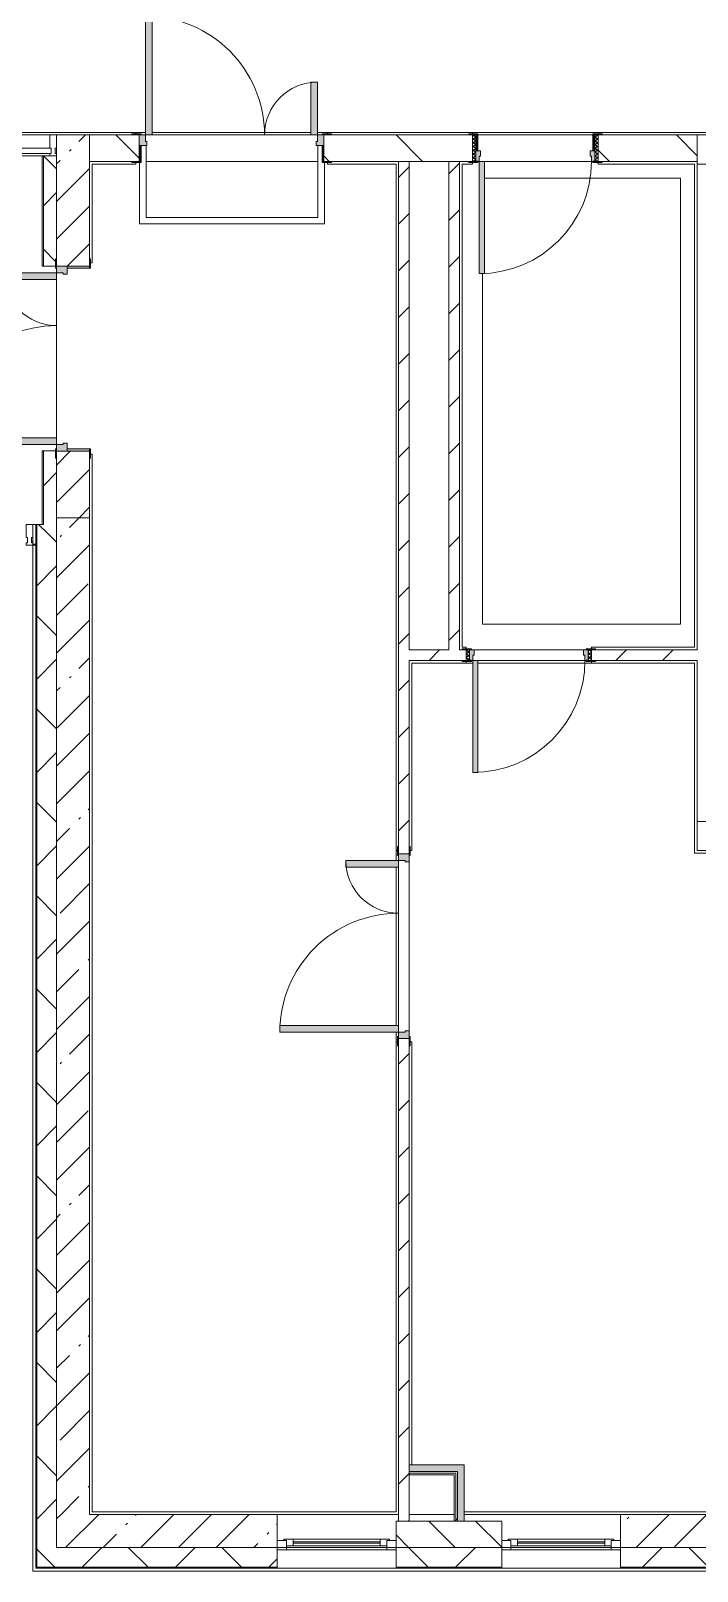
# Model space of a CAD drawing. Header units: millimetres. Extents: x -4060 to 187734, y -8553 to 29000.
# Drawn here: x 149889 to 154934, y -280 to 11389 of the extents above; entities that cross this region are included whole.
import ezdxf

# ---------------------------------------------------------------- set-up
doc = ezdxf.new("R2010")
doc.units = ezdxf.units.MM
for name, color, linetype, lineweight in [('A-DETL-18', 7, 'Continuous', 5), ('A-GLAZ-2', 7, 'Continuous', 5), ('A-GLAZ-CURT-2', 7, 'Continuous', 5), ('A-GLAZ-CWMG-2', 7, 'Continuous', 5), ('A-WALL', 7, 'Continuous', 9), ('A-WALL-9', 7, 'Continuous', 5), ('I-WALL-22', 7, 'Continuous', 5), ('S-COLS-2', 7, 'Continuous', 5)]:
    doc.layers.add(name, color=color, linetype=linetype, lineweight=lineweight)
for name, color, linetype, lineweight, true_color in [('A-DOOR-2', 7, 'Continuous', 5, 0xaaaaaa), ('A-DOOR-3', 7, 'Continuous', 5, 0xe2e2e2), ('A-DOOR-FRAM-2', 7, 'Continuous', 5, 0xe2e2e2), ('A-DOOR-FRAM-3', 7, 'Continuous', 5, 0xaaaaaa), ('A-FLOR-1', 7, 'Continuous', 5, 0xaaaaaa), ('I-WALL-21', 7, 'Continuous', 9, 0xe7e7e7)]:
    doc.layers.add(name, color=color, linetype=linetype, lineweight=lineweight, true_color=true_color)
pattern_1 = [(45, (60723.74, 0), (-176.7767, 176.7767), [])]
pattern_2 = [(45, (60723.74, 0), (-353.5534, 353.5534), []), (135, (60723.74, 0), (-353.5534, -353.5534), [])]
pattern_3 = [(45, (60723.74, 0), (-285.1231, 285.1231), []), (45, (61008.87, 0), (-285.1231, 285.1231), [504.031, -100.806, 16.764, -84.042])]
pattern_4 = [(45, (60723.74, 0), (-530.33, 530.33), []), (135, (60723.74, 0), (-530.33, -530.33), [])]

# ---------------------------------------------------------------- blocks, each defined once
blk = doc.blocks.new('110_Дверь_СКБ_1Ст_Внутренняя1 - Д-8 950x2100h_охрана-31784688-1_5_1_птичка')
at = {"layer": 'A-DOOR-2'}
h = blk.add_hatch(dxfattribs=at)
h.set_pattern_fill('FP_62', color=256, style=0, pattern_type=2)
h.set_pattern_definition([(135, (1826.41, 164.685), (-14.14214, -14.14214), []), (225, (1826.41, 164.685), (14.14214, -14.14214), [])])
h.paths.add_polyline_path([(487.5, 100), (462.5, 100), (462.5, -100), (487.5, -100)])
at = {"layer": 'A-DOOR-3'}
h = blk.add_hatch(color=256, dxfattribs=at)
h.paths.add_polyline_path([(-437.5, 100), (-437.5, 20), (-402.5, 20), (-402.5, 60), (-412.5, 60), (-412.5, 100), (-422.5, 100)])
h.paths.add_polyline_path([(462.5, 100), (437.5, 100), (437.5, 60), (427.5, 60), (427.5, 20), (462.5, 20)])
at = {"layer": 'A-DOOR-FRAM-2'}
for points in [[(397.5, 950), (397.5, 100), (437.5, 100), (437.5, 950)], [(-442.5, 108), (-492.5, 108), (-492.5, 100), (-422.5, 100), (-422.5, 108), (-437.5, 108)], [(-437.5, 20), (-437.5, -100), (-422.5, -100), (-422.5, 20)], [(467.5, 108), (447.5, 108), (447.5, 100), (517.5, 100), (517.5, 108), (487.5, 108)], [(447.5, 20), (447.5, -100), (462.5, -100), (462.5, 20)], [(-462.5, -100), (-492.5, -100), (-492.5, -108), (-422.5, -108), (-422.5, -100), (-437.5, -100)], [(487.5, -100), (447.5, -100), (447.5, -108), (517.5, -108), (517.5, -100)]]:
    blk.add_hatch(color=256, dxfattribs=at).paths.add_polyline_path(points)
at = {"layer": 'A-DOOR-FRAM-3'}
h = blk.add_hatch(dxfattribs=at)
h.set_pattern_fill('FP_63', color=256, style=0, pattern_type=2)
h.set_pattern_definition([(45, (-296.384, 164.685), (-14.1421, 14.1421), []), (135, (-296.384, 164.685), (-14.1421, -14.1421), [])])
h.paths.add_polyline_path([(-458.5, 100), (-462.5, 100), (-462.5, -100), (-437.5, -100), (-437.5, 100)])
at = {"layer": 'A-DOOR-2'}
for p, q in [((437.5, 950), (397.5, 950)), ((397.5, 950), (397.5, 100)), ((437.5, 100), (437.5, 950)), ((397.5, 100), (437.5, 100))]:
    blk.add_line(p, q, dxfattribs=at)
blk.add_arc((437.5, 100), 850, 90, 180, dxfattribs=at)
at = {"layer": 'A-DOOR-FRAM-3'}
for p, q in [((-422.5, 108), (-492.5, 108)), ((-492.5, 108), (-492.5, 100)), ((-492.5, 100), (-422.5, 100)), ((-437.5, 100), (-462.5, 100)), ((-462.5, 100), (-462.5, -100)), ((-412.5, 100), (-437.5, 100)), ((-437.5, 100), (-437.5, 20)), ((-437.5, -100), (-437.5, 100)), ((-422.5, 100), (-437.5, 100)), ((-437.5, 100), (-437.5, 99)), ((-437.5, 99), (-422.5, 99)), ((-437.5, 20), (-402.5, 20)), ((-422.5, 20), (-437.5, 20)), ((-437.5, 20), (-437.5, -100)), ((-422.5, 100), (-422.5, 108)), ((-422.5, 99), (-422.5, 100)), ((-422.5, -100), (-422.5, 20)), ((-412.5, 60), (-412.5, 100)), ((-402.5, 60), (-412.5, 60)), ((-402.5, 20), (-402.5, 60)), ((437.5, 60), (427.5, 60)), ((427.5, 60), (427.5, 20)), ((427.5, 20), (462.5, 20)), ((437.5, 100), (437.5, 60)), ((462.5, 100), (437.5, 100)), ((517.5, 108), (447.5, 108)), ((447.5, 108), (447.5, 100)), ((462.5, 100), (447.5, 100)), ((447.5, 100), (447.5, 99)), ((447.5, 100), (517.5, 100)), ((447.5, 99), (462.5, 99)), ((462.5, 20), (447.5, 20)), ((447.5, 20), (447.5, -100)), ((462.5, 20), (462.5, 100)), ((487.5, 100), (462.5, 100)), ((462.5, 100), (462.5, -100)), ((462.5, 99), (462.5, 100)), ((462.5, -100), (462.5, 20)), ((487.5, -100), (487.5, 100)), ((517.5, 100), (517.5, 108)), ((-422.5, -100), (-492.5, -100)), ((-492.5, -100), (-492.5, -108)), ((-492.5, -108), (-422.5, -108)), ((-462.5, -100), (-437.5, -100)), ((-437.5, -100), (-422.5, -100)), ((-422.5, -108), (-422.5, -100)), ((447.5, -100), (462.5, -100)), ((517.5, -100), (447.5, -100)), ((447.5, -100), (447.5, -108)), ((447.5, -108), (517.5, -108)), ((462.5, -100), (487.5, -100)), ((517.5, -108), (517.5, -100))]:
    blk.add_line(p, q, dxfattribs=at)
blk = doc.blocks.new('110_Дверь_СКБ_1Ст_Внутренняя1 - Д-8 950x2100h_охрана-32224770-1_5_1_птичка')
at = {"layer": 'A-DOOR-2'}
h = blk.add_hatch(dxfattribs=at)
h.set_pattern_fill('FP_64', color=256, style=0, pattern_type=2)
h.set_pattern_definition([(135, (1826.41, 104.685), (-14.14214, -14.14214), []), (225, (1826.41, 104.685), (14.14214, -14.14214), [])])
h.paths.add_polyline_path([(487, 40), (462, 40), (462, -40), (487, -40), (487, 40)])
at = {"layer": 'A-DOOR-3'}
h = blk.add_hatch(color=256, dxfattribs=at)
h.paths.add_polyline_path([(437, 40), (437, 0), (427, 0), (427, -40), (462, -40), (462, 40)])
h.paths.add_polyline_path([(-438, 40), (-438, -40), (-403, -40), (-403, 0), (-413, 0), (-413, 40), (-423, 40)])
at = {"layer": 'A-DOOR-FRAM-2'}
for points in [[(437, 890), (397, 890), (397, 40), (437, 40), (437, 550)], [(-423, 48), (-493, 48), (-493, 40), (-423, 44)], [(462, 48), (447, 48), (447, 40), (517, 40), (517, 48), (467, 48)], [(-463, -40), (-493, -40), (-493, -48), (-423, -48), (-423, -40), (-438, -40)], [(462, -40), (447, -40), (447, -48), (517, -48), (517, -40), (487, -40)]]:
    blk.add_hatch(color=256, dxfattribs=at).paths.add_polyline_path(points)
at = {"layer": 'A-DOOR-FRAM-3'}
h = blk.add_hatch(dxfattribs=at)
h.set_pattern_fill('FP_65', color=256, style=0, pattern_type=2)
h.set_pattern_definition([(45, (-296.384, 104.685), (-14.1421, 14.1421), []), (135, (-296.384, 104.685), (-14.1421, -14.1421), [])])
h.paths.add_polyline_path([(-463, 40), (-463, -40), (-438, -40), (-438, 40)])
at = {"layer": 'A-DOOR-2'}
for p, q in [((437, 890), (397, 890)), ((397, 890), (397, 40)), ((437, 40), (437, 890)), ((397, 40), (437, 40))]:
    blk.add_line(p, q, dxfattribs=at)
blk.add_arc((437, 40), 850, 90, 180, dxfattribs=at)
at = {"layer": 'A-DOOR-FRAM-3'}
for p, q in [((-423, 48), (-493, 48)), ((-493, 48), (-493, 40)), ((-493, 40), (-423, 40)), ((-438, 40), (-463, 40)), ((-463, 40), (-463, -40)), ((-413, 40), (-438, 40)), ((-438, 40), (-438, -40)), ((-438, -40), (-438, 40)), ((-423, 40), (-438, 40)), ((-438, 40), (-438, 39)), ((-438, 39), (-423, 39)), ((-423, 40), (-423, 48)), ((-423, 39), (-423, 40)), ((-413, 0), (-413, 40)), ((-403, 0), (-413, 0)), ((-403, -40), (-403, 0)), ((437, 0), (427, 0)), ((427, 0), (427, -40)), ((437, 40), (437, 0)), ((462, 40), (437, 40)), ((517, 48), (447, 48)), ((447, 48), (447, 40)), ((462, 40), (447, 40)), ((447, 40), (447, 39)), ((447, 40), (517, 40)), ((447, 39), (462, 39)), ((462, -40), (462, 40)), ((487, 40), (462, 40)), ((462, 40), (462, -40)), ((462, 39), (462, 40)), ((487, -40), (487, 40)), ((517, 40), (517, 48)), ((-423, -40), (-493, -40)), ((-493, -40), (-493, -48)), ((-493, -48), (-423, -48)), ((-463, -40), (-438, -40)), ((-423, -39), (-438, -39)), ((-438, -39), (-438, -40)), ((-438, -40), (-403, -40)), ((-438, -40), (-423, -40)), ((-423, -40), (-423, -39)), ((-423, -48), (-423, -40)), ((427, -40), (462, -40)), ((462, -39), (447, -39)), ((447, -39), (447, -40)), ((447, -40), (462, -40)), ((517, -40), (447, -40)), ((447, -40), (447, -48)), ((447, -48), (517, -48)), ((462, -40), (462, -39)), ((462, -40), (487, -40)), ((517, -48), (517, -40))]:
    blk.add_line(p, q, dxfattribs=at)
blk = doc.blocks.new('110_Дверь_СКБ_2Ст - Д-5_п_ Из игровой в коридор-32215844-1_5_1_птичка')
at = {"layer": 'A-DOOR-3'}
for points in [[(-638, 940), (-638, 40), (-588, 40), (-588, 940)], [(612, 58), (612, 40), (662, 43), (662, 440), (612, 440), (612, 60)]]:
    blk.add_hatch(color=256, dxfattribs=at).paths.add_polyline_path(points)
h = blk.add_hatch(color=256, dxfattribs=at)
h.paths.add_polyline_path([(-688, 40), (-688, -40), (-628, -40), (-628, -10), (-638, -10), (-638, 40)])
h.paths.add_polyline_path([(652, -40), (712, -40), (712, 40), (662, 40), (662, -10), (652, -10), (652, -26)])
at = {"layer": 'A-DOOR-FRAM-2'}
for points in [[(-742, 40), (-672, 40), (-672, 48), (-742, 48)], [(698, 48), (698, 40), (768, 40), (768, 48), (712, 48)], [(-742, -48), (-672, -48), (-672, -40), (-742, -40)], [(698, -48), (698, -48), (768, -48), (768, -40), (698, -40)]]:
    blk.add_hatch(color=256, dxfattribs=at).paths.add_polyline_path(points)
at = {"layer": 'A-DOOR-2'}
for p, q in [((-638, 940), (-638, 40)), ((-588, 940), (-638, 940)), ((-588, 40), (-588, 940)), ((662, 440), (612, 440)), ((612, 440), (612, 40)), ((662, 40), (662, 440)), ((-638, 40), (-588, 40)), ((612, 40), (662, 40))]:
    blk.add_line(p, q, dxfattribs=at)
for centre, radius, start, end in [((-638, 40), 900, 0, 90), ((662, 40), 400, 90, 180)]:
    blk.add_arc(centre, radius, start, end, dxfattribs=at)
at = {"layer": 'A-DOOR-FRAM-3'}
for p, q in [((-672, 48), (-742, 48)), ((-742, 48), (-742, 40)), ((-742, 40), (-672, 40)), ((-638, 40), (-688, 40)), ((-688, 40), (-688, -40)), ((-672, 40), (-672, 48)), ((-638, -10), (-638, 40)), ((662, 40), (662, -10)), ((712, 40), (662, 40)), ((768, 48), (698, 48)), ((698, 48), (698, 40)), ((698, 40), (768, 40)), ((712, -40), (712, 40)), ((768, 40), (768, 48)), ((-672, -40), (-742, -40)), ((-742, -40), (-742, -48)), ((-742, -48), (-672, -48)), ((-688, -40), (-628, -40)), ((-672, -39), (-688, -39)), ((-688, -39), (-688, -40)), ((-688, -40), (-672, -40)), ((-672, -40), (-672, -39)), ((-672, -48), (-672, -40)), ((-628, -10), (-638, -10)), ((-628, -40), (-628, -10)), ((662, -10), (652, -10)), ((652, -10), (652, -40)), ((652, -40), (712, -40)), ((712, -39), (698, -39)), ((698, -39), (698, -40)), ((698, -40), (712, -40)), ((768, -40), (698, -40)), ((698, -40), (698, -48)), ((698, -48), (768, -48)), ((712, -40), (712, -39)), ((768, -48), (768, -40))]:
    blk.add_line(p, q, dxfattribs=at)
blk = doc.blocks.new('120_Окно_СКБ_1Ст - 120_Окно_СКБ_1Ст 900х2500_h_ с форточкой-22876038-1_5_1_птичка')
at = {"layer": 'A-GLAZ-2'}
for p, q in [((-450, -127), (-450, -57)), ((-450, -57), (-380, -57)), ((450, -57), (-450, -57)), ((-380, -57), (-380, -127)), ((380, -87), (-380, -87)), ((-380, -87), (-380, -127)), ((-330, -137), (-330, -87)), ((-330, -107), (330, -107)), ((330, -137), (330, -87)), ((380, -127), (380, -57)), ((380, -57), (450, -57)), ((380, -127), (380, -87)), ((450, -57), (450, -127)), ((-380, -127), (-450, -127)), ((-450, -127), (-400, -127)), ((-380, -127), (-400, -127)), ((-400, -127), (-400, -137)), ((-400, -137), (400, -137)), ((400, -137), (-400, -137)), ((330, -117), (-330, -117)), ((450, -127), (380, -127)), ((400, -127), (380, -127)), ((400, -127), (450, -127)), ((400, -137), (400, -127))]:
    blk.add_line(p, q, dxfattribs=at)
blk = doc.blocks.new('120_Окно_СКБ_1Ст - 120_Окно_СКБ_1Ст 900х2500_h_ с форточкой-V137-1_5_1_птичка')
at = {"layer": 'A-GLAZ-2'}
for p, q in [((-450, -127), (-450, -57)), ((-450, -57), (-380, -57)), ((450, -57), (-450, -57)), ((-380, -57), (-380, -127)), ((380, -87), (-380, -87)), ((-380, -87), (-380, -127)), ((-330, -137), (-330, -87)), ((-330, -107), (330, -107)), ((330, -137), (330, -87)), ((380, -127), (380, -57)), ((380, -57), (450, -57)), ((380, -127), (380, -87)), ((450, -57), (450, -127)), ((-380, -127), (-450, -127)), ((-450, -127), (-400, -127)), ((-380, -127), (-400, -127)), ((-400, -127), (-400, -137)), ((-400, -137), (400, -137)), ((400, -137), (-400, -137)), ((330, -117), (-330, -117)), ((450, -127), (380, -127)), ((400, -127), (380, -127)), ((400, -127), (450, -127)), ((400, -137), (400, -127))]:
    blk.add_line(p, q, dxfattribs=at)
blk = doc.blocks.new('110_Дверь_СКБ_2Ст - Д-2а_п_ Из коридора на лестницу-32215424-1_5_1_птичка')
at = {"layer": 'A-DOOR-3'}
for points in [[(-638, 229), (-638, 125), (-588, 125), (-588, 1025), (-638, 1025), (-638, 235)], [(612, 125), (662, 131), (662, 525), (612, 525), (612, 134)], [(698, -125), (712, -125), (712, 45), (698, 45), (698, -50)]]:
    blk.add_hatch(color=256, dxfattribs=at).paths.add_polyline_path(points)
h = blk.add_hatch(color=256, dxfattribs=at)
h.paths.add_polyline_path([(-688, 45), (-628, 45), (-628, 75), (-638, 75), (-638, 125), (-688, 120)])
h.paths.add_polyline_path([(652, 57), (658, 45), (712, 45), (712, 125), (662, 125), (662, 75), (652, 75), (652, 65)])
at = {"layer": 'A-DOOR-FRAM-2'}
for points in [[(-742, 125), (-672, 125), (-672, 133), (-742, 133)], [(698, 133), (698, 125), (768, 125), (768, 133), (712, 133)], [(-688, -125), (-672, -125), (-672, 45), (-688, 45)], [(-742, -133), (-672, -133), (-672, -125), (-742, -125)], [(698, -133), (768, -133), (768, -125), (698, -125)]]:
    blk.add_hatch(color=256, dxfattribs=at).paths.add_polyline_path(points)
at = {"layer": 'A-DOOR-2'}
for p, q in [((-638, 1025), (-638, 125)), ((-588, 1025), (-638, 1025)), ((-588, 125), (-588, 1025)), ((662, 525), (612, 525)), ((612, 525), (612, 125)), ((662, 125), (662, 525)), ((-638, 125), (-588, 125)), ((612, 125), (662, 125))]:
    blk.add_line(p, q, dxfattribs=at)
for centre, radius, start, end in [((-638, 125), 900, 0, 90), ((662, 125), 400, 90, 180)]:
    blk.add_arc(centre, radius, start, end, dxfattribs=at)
at = {"layer": 'A-DOOR-FRAM-3'}
for p, q in [((-672, 133), (-742, 133)), ((-742, 133), (-742, 125)), ((-742, 125), (-672, 125)), ((-638, 125), (-688, 125)), ((-688, 125), (-688, 45)), ((-672, 125), (-672, 133)), ((-638, 75), (-638, 125)), ((662, 125), (662, 75)), ((712, 125), (662, 125)), ((768, 133), (698, 133)), ((698, 133), (698, 125)), ((698, 125), (768, 125)), ((712, 45), (712, 125)), ((768, 125), (768, 133)), ((-688, 45), (-628, 45)), ((-672, 45), (-688, 45)), ((-688, 45), (-688, -125)), ((-672, -125), (-672, 45)), ((-628, 75), (-638, 75)), ((-628, 45), (-628, 75)), ((662, 75), (652, 75)), ((652, 75), (652, 45)), ((652, 45), (712, 45)), ((712, 45), (698, 45)), ((698, 45), (698, -125)), ((712, -125), (712, 45)), ((-672, -125), (-742, -125)), ((-742, -125), (-742, -133)), ((-742, -133), (-672, -133)), ((-688, -125), (-672, -125)), ((-672, -133), (-672, -125)), ((698, -125), (712, -125)), ((768, -125), (698, -125)), ((698, -125), (698, -133)), ((698, -133), (768, -133)), ((768, -133), (768, -125))]:
    blk.add_line(p, q, dxfattribs=at)
blk = doc.blocks.new('Прямоугольный импост - Импост структурный с накладкой - 160мм-22875586-1_5_1_птичка')
at = {"layer": 'A-GLAZ-CWMG-2'}
for p, q in [((-50, 0), (-50, 17)), ((-50, 17), (0, 17)), ((-40, 0), (-50, 0)), ((-40, -40), (-40, 0)), ((0, 0), (-10, 0)), ((-10, 0), (-10, -40)), ((0, 17), (0, 0)), ((-50, -140), (-50, -40)), ((-50, -40), (-40, -40)), ((-10, -40), (0, -40)), ((0, -40), (0, -140)), ((0, -140), (-50, -140))]:
    blk.add_line(p, q, dxfattribs=at)
blk = doc.blocks.new('Прямоугольный импост - Импост структурный с накладкой - 160мм Темный-V139-1_5_1_птичка')
at = {"layer": 'A-GLAZ-CWMG-2'}
for p, q in [((-50, 0), (-50, 17)), ((-50, 17), (0, 17)), ((-40, 0), (-50, 0)), ((-40, -40), (-40, 0)), ((0, 0), (-10, 0)), ((-10, 0), (-10, -40)), ((0, 17), (0, 0)), ((-50, -140), (-50, -40)), ((-50, -40), (-40, -40)), ((-10, -40), (0, -40)), ((0, -40), (0, -140)), ((0, -140), (-50, -140))]:
    blk.add_line(p, q, dxfattribs=at)
blk = doc.blocks.new('Системная панель - Стекло - 40мм-32474674-1_5_1_птичка')
at = {"layer": 'A-GLAZ-CURT-2'}
h = blk.add_hatch(dxfattribs=at)
h.set_pattern_fill('FP_174', color=256, style=0, pattern_type=2)
h.set_pattern_definition([(45, (-88935, -9960), (-1414.214, 1414.214), [1000, -3000]), (45, (-89935, -10460), (-1414.214, 1414.214), [3000, -1000]), (45, (-87935, -10960), (-1414.214, 1414.214), [1000, -3000])])
h.paths.add_polyline_path([(885, 0), (885, 40), (-885, 40), (-885, 0), (875, 0)])
for p, q in [((885, 40), (-885, 40)), ((-885, 40), (-885, 0)), ((-885, 0), (885, 0)), ((885, 0), (885, 40))]:
    blk.add_line(p, q, dxfattribs=at)
blk = doc.blocks.new('Прямоугольный импост - Импост структурный с накладкой - 160мм Темный-32475581-1_5_1_птичка')
at = {"layer": 'A-GLAZ-CWMG-2'}
for p, q in [((89310, 10600), (87560, 10600)), ((89250, 10443), (87560, 10443))]:
    blk.add_line(p, q, dxfattribs=at)
blk = doc.blocks.new('110_Дверь_СКБ_2Ст - Д-2а_п_ Из коридора на лестницу-32215207-1_5_1_птичка')
at = {"layer": 'A-DOOR-3'}
for points in [[(-588, 100), (-588, 1000), (-638, 1000), (-637, 100), (-592, 100)], [(662, 100), (662, 500), (612, 500), (612, 100)], [(712, -100), (712, 20), (698, 20), (698, -100), (704, -100)]]:
    blk.add_hatch(color=256, dxfattribs=at).paths.add_polyline_path(points)
h = blk.add_hatch(color=256, dxfattribs=at)
h.paths.add_polyline_path([(-684, 20), (-628, 20), (-628, 50), (-638, 50), (-638, 100), (-688, 100), (-685, 20)])
h.paths.add_polyline_path([(662, 20), (712, 20), (712, 100), (662, 100), (662, 50), (652, 50), (652, 20)])
at = {"layer": 'A-DOOR-FRAM-2'}
for points in [[(-672, 100), (-672, 108), (-742, 108), (-742, 100), (-688, 100)], [(-685, -100), (-672, -100), (-672, 20), (-688, 20), (-688, -100)], [(712, 100), (768, 100), (768, 108), (698, 108), (698, 100)], [(-712, -108), (-672, -108), (-673, -100), (-742, -100), (-742, -108)], [(712, -108), (768, -107), (768, -100), (698, -100), (703, -108)]]:
    blk.add_hatch(color=256, dxfattribs=at).paths.add_polyline_path(points)
at = {"layer": 'A-DOOR-2'}
for p, q in [((-638, 1000), (-638, 100)), ((-588, 1000), (-638, 1000)), ((-588, 100), (-588, 1000)), ((662, 500), (612, 500)), ((612, 500), (612, 100)), ((662, 100), (662, 500)), ((-638, 100), (-588, 100)), ((612, 100), (662, 100))]:
    blk.add_line(p, q, dxfattribs=at)
for centre, radius, start, end in [((-638, 100), 900, 0, 90), ((662, 100), 400, 90, 180)]:
    blk.add_arc(centre, radius, start, end, dxfattribs=at)
at = {"layer": 'A-DOOR-FRAM-3'}
for p, q in [((-672, 108), (-742, 108)), ((-742, 108), (-742, 100)), ((-742, 100), (-672, 100)), ((-638, 100), (-688, 100)), ((-688, 100), (-688, 20)), ((-688, 20), (-628, 20)), ((-672, 20), (-688, 20)), ((-688, 20), (-688, -100)), ((-672, 100), (-672, 108)), ((-672, -100), (-672, 20)), ((-638, 50), (-638, 100)), ((-628, 50), (-638, 50)), ((-628, 20), (-628, 50)), ((662, 50), (652, 50)), ((652, 50), (652, 20)), ((652, 20), (712, 20)), ((662, 100), (662, 50)), ((712, 100), (662, 100)), ((768, 108), (698, 108)), ((698, 108), (698, 100)), ((698, 100), (768, 100)), ((712, 20), (698, 20)), ((698, 20), (698, -100)), ((712, 20), (712, 100)), ((712, -100), (712, 20)), ((768, 100), (768, 108)), ((-672, -100), (-742, -100)), ((-742, -100), (-742, -108)), ((-742, -108), (-672, -108)), ((-688, -100), (-672, -100)), ((-672, -108), (-672, -100)), ((698, -100), (712, -100)), ((768, -100), (698, -100)), ((698, -100), (698, -108)), ((698, -108), (768, -108)), ((768, -108), (768, -100))]:
    blk.add_line(p, q, dxfattribs=at)
blk = doc.blocks.new('BSC_Колонна _Прямоугольная - 250х900-V147-1_5_1_птичка')
at = {"layer": 'S-COLS-2'}
h = blk.add_hatch(dxfattribs=at)
h.set_pattern_fill('FP_177', color=256, style=0, pattern_type=2)
h.set_pattern_definition([(45, (-94080, -25), (-285.1231, 285.1231), []), (45, (-93794.88, -25), (-285.1231, 285.1231), [504.031, -100.806, 16.764, -84.042])])
h.paths.add_polyline_path([(-327, -125), (450, -125), (450, 125), (-450, 125), (-450, -125)])
for p, q in [((450, 125), (-450, 125)), ((-450, 125), (-450, -125)), ((450, -125), (450, 125)), ((-450, -125), (450, -125))]:
    blk.add_line(p, q, dxfattribs=at)

msp = doc.modelspace()

# ---------------------------------------------------------------- hatches: boundary and pattern name
at = {"layer": 'A-WALL-9'}
h = msp.add_hatch(dxfattribs=at)
h.set_pattern_fill('FP_140', color=256, style=0, pattern_type=2)
h.set_pattern_definition(pattern_2)
h.paths.add_polyline_path([(145533.7, 7500), (145723.7, 7500), (145723.7, 7520), (145693.7, 7520), (145693.7, 7650), (145431.7, 7650), (145431.7, 7500), (145523.7, 7500)])
h.paths.add_polyline_path([(149903.7, 7500), (149925.7, 7500), (149925.7, 7650), (149903.7, 7650), (149903.7, 7520)])
h = msp.add_hatch(dxfattribs=at)
h.set_pattern_fill('FP_140', color=256, style=0, pattern_type=2)
h.set_pattern_definition(pattern_2)
h.paths.add_polyline_path([(149973.7, -100), (150083.7, -100), (150083.7, 7500), (149983.7, 7500), (149983.1, 7650), (149933.7, 7650), (149933.7, -100)])
h = msp.add_hatch(dxfattribs=at)
h.set_pattern_fill('FP_122', color=256, style=0, pattern_type=2)
h.set_pattern_definition([(135, (60723.74, 0), (-176.7767, -176.7767), [])])
h.paths.add_polyline_path([(184453.7, -100), (184453.7, 100), (184253.7, 100), (184253.7, -100)])
h.paths.add_polyline_path([(152653.7, -100), (153453.7, -100), (153453.7, 100), (152653.7, 100), (152653.7, -68.4)])
h.paths.add_polyline_path([(155503.7, -100), (155503.7, 100), (155253.7, 100), (155253.7, -100)])
h.paths.add_polyline_path([(157828.7, -100), (158828.7, -100), (158828.7, 100), (157828.7, 100), (157828.7, 70.9)])
h.paths.add_polyline_path([(161553.7, -100), (162453.7, -100), (162453.7, 100), (161553.7, 100), (161553.7, 82.2)])
h.paths.add_polyline_path([(163603.7, -100), (163603.7, 100), (163353.7, 100), (163353.7, -100)])
h.paths.add_polyline_path([(165903.7, -100), (166953.7, -100), (166953.7, 100), (165903.7, 100), (165903.7, -27.9)])
h.paths.add_polyline_path([(181853.7, -100), (181953.7, -100), (181953.7, 100), (181853.7, 100), (181853.7, -11)])
h.paths.add_polyline_path([(170203.7, -100), (170553.7, -100), (170553.7, 100), (170203.7, 100), (170203.7, -65)])
h.paths.add_polyline_path([(180053.7, -100), (180053.7, 100), (179553.7, 100), (179553.7, -100), (179572.8, -100)])
h.paths.add_polyline_path([(172353.7, -100), (172353.7, 100), (171453.7, 100), (171453.7, -100)])
h.paths.add_polyline_path([(174403.7, -100), (174403.7, 100), (174153.7, 100), (174153.7, -100)])
h.paths.add_polyline_path([(177713.9, -100), (177753.7, -100), (177753.7, 100), (176703.7, 100), (176703.7, -100), (176784.4, -100)])
h = msp.add_hatch(dxfattribs=at)
h.set_pattern_fill('FP_140', color=256, style=0, pattern_type=2)
h.set_pattern_definition(pattern_2)
h.paths.add_polyline_path([(184453.7, -250), (185803.7, -250), (185803.7, -100), (184253.7, -100), (184253.7, -250)])
h.paths.add_polyline_path([(181431.8, -250), (181953.7, -250), (181953.7, -100), (180953.7, -100), (180953.7, -250)])
h.paths.add_polyline_path([(149933.7, -250), (151753.7, -250), (151753.7, -100), (149933.7, -100)])
h.paths.add_polyline_path([(168073.7, -250), (168753.7, -250), (168753.7, -100), (167853.7, -100), (167853.7, -250), (167953.7, -250)])
h.paths.add_polyline_path([(172353.7, -250), (172353.7, -100), (171453.7, -100), (171453.7, -250)])
h.paths.add_polyline_path([(173253.7, -250), (174403.7, -250), (174403.7, -100), (173253.7, -100), (173253.7, -210)])
h.paths.add_polyline_path([(176703.7, -250), (177753.7, -250), (177753.7, -100), (176703.7, -100), (176703.7, -210)])
h.paths.add_polyline_path([(170278.1, -250), (170553.7, -250), (170553.7, -100), (170203.7, -100), (170203.7, -250)])
h.paths.add_polyline_path([(178653.7, -250), (180053.7, -250), (180053.7, -100), (178653.7, -100), (178653.7, -210)])
h.paths.add_polyline_path([(155503.7, -250), (155503.7, -100), (154353.7, -100), (154353.7, -250), (154477, -250)])
h.paths.add_polyline_path([(166560.2, -250), (166953.7, -250), (166953.7, -100), (165903.7, -100), (165903.7, -250)])
h.paths.add_polyline_path([(157803.7, -250), (158853.7, -250), (158853.7, -100), (157803.7, -100), (157803.7, -210)])
h.paths.add_polyline_path([(162842.3, -250), (163603.7, -250), (163603.7, -100), (161553.7, -100), (161553.7, -250), (161912.8, -250)])
h.paths.add_polyline_path([(159753.7, -250), (160653.7, -250), (160653.7, -100), (159753.7, -100), (159753.7, -210)])
h.paths.add_polyline_path([(152653.7, -250), (153453.7, -250), (153453.7, -100), (152653.7, -100), (152653.7, -210)])
at = {"layer": 'I-WALL-21'}
for points in [[(153168.7, 475), (153169.7, 475), (153168.2, 525), (152753.7, 521), (152753.7, 475), (153119.7, 475)], [(153169.7, 100), (153168.7, 475), (153119.7, 475), (153119.7, 100)]]:
    msp.add_hatch(color=256, dxfattribs=at).paths.add_polyline_path(points)
at = {"layer": 'I-WALL-22'}
h = msp.add_hatch(dxfattribs=at)
h.set_pattern_fill('FP_121', color=256, style=0, pattern_type=2)
h.set_pattern_definition(pattern_3)
h.paths.add_polyline_path([(150083.7, 7700), (150333.7, 7700), (150333.7, 8206.1), (150083.7, 8206.1), (150083.7, 8119.5)])
h.paths.add_polyline_path([(150089.8, 9606.1), (150333.7, 9606.1), (150333.7, 10600), (150083.7, 10600), (150083.7, 9606.1)])
h = msp.add_hatch(dxfattribs=at)
h.set_pattern_fill('FP_139', color=256, style=0, pattern_type=2)
h.set_pattern_definition([(135, (60723.74, 0), (-353.5534, -353.5534), [])])
h.paths.add_polyline_path([(167833.7, 10400), (167853.7, 10400), (167853.7, 10600), (165818.7, 10600), (165818.7, 10400), (167489.6, 10400)])
h.paths.add_polyline_path([(162353.7, 10400), (164368.7, 10400), (164368.7, 10600), (162333.7, 10600), (162333.7, 10400)])
h.paths.add_polyline_path([(152181.3, 10400), (153233.7, 10400), (153233.7, 10600), (152108.7, 10600), (152108.7, 10400), (152163.7, 10400)])
h.paths.add_polyline_path([(150683.7, 10400), (150708.7, 10400), (150708.7, 10600), (150333.7, 10600), (150333.7, 10400), (150653.7, 10400)])
h.paths.add_polyline_path([(154477, 10400), (154933.7, 10400), (154933.7, 10600), (154183.7, 10600), (154183.7, 10400), (154213.7, 10400)])
h = msp.add_hatch(dxfattribs=at)
h.set_pattern_fill('FP_140', color=256, style=0, pattern_type=2)
h.set_pattern_definition(pattern_2)
h.paths.add_polyline_path([(149992.8, 7500), (150083.7, 7500), (150083.7, 8151.1), (150075.7, 8151.1), (150075.7, 8206.1), (149983.7, 8206.1), (149983.7, 7500)])
h.paths.add_polyline_path([(150075.7, 9606.1), (150077.2, 9661.1), (150083.7, 9661.1), (150083.7, 10443), (149983.7, 10443), (149983.7, 9606.1)])
h = msp.add_hatch(dxfattribs=at)
h.set_pattern_fill('FP_138', color=256, style=0, pattern_type=2)
h.set_pattern_definition(pattern_1)
h.paths.add_polyline_path([(152673.7, 100), (152753.7, 100), (152753.7, 3755), (152673.7, 3755), (152673.7, 130)])
h.paths.add_polyline_path([(152753.7, 5155), (152753.7, 10400), (152673.7, 10400), (152673.7, 5155), (152723.7, 5155)])
h = msp.add_hatch(dxfattribs=at)
h.set_pattern_fill('FP_138', color=256, style=0, pattern_type=2)
h.set_pattern_definition(pattern_1)
h.paths.add_polyline_path([(153133.7, 6700), (153133.7, 10400), (153053.7, 10400), (153053.7, 6700)])
h = msp.add_hatch(dxfattribs=at)
h.set_pattern_fill('FP_121', color=256, style=0, pattern_type=2)
h.set_pattern_definition(pattern_3)
h.paths.add_polyline_path([(150333.7, 150), (150333.7, 7700), (150083.7, 7700), (150083.7, 150), (150208.5, 150)])
h = msp.add_hatch(dxfattribs=at)
h.set_pattern_fill('FP_138', color=256, style=0, pattern_type=2)
h.set_pattern_definition(pattern_1)
h.paths.add_polyline_path([(153153.7, 6620), (153183.7, 6620), (153183.7, 6700), (152753.7, 6700), (152753.7, 6620), (153133.7, 6620)])
h.paths.add_polyline_path([(154913.7, 6620), (154933.7, 6620), (154933.7, 6700), (154133.7, 6700), (154133.7, 6620), (154477, 6620)])
h = msp.add_hatch(dxfattribs=at)
h.set_pattern_fill('FP_218', color=256, style=0, pattern_type=2)
h.set_pattern_definition(pattern_4)
h.paths.add_polyline_path([(153094.7, 100), (153107.2, 100), (153107.2, 450), (153094.7, 450), (153094.7, 137.6)])
h = msp.add_hatch(dxfattribs=at)
h.set_pattern_fill('FP_218', color=256, style=0, pattern_type=2)
h.set_pattern_definition(pattern_4)
h.paths.add_polyline_path([(153107.2, 100), (153119.7, 100), (153118, 462.5), (153107.2, 459.4), (153107.2, 139.8)])
h = msp.add_hatch(dxfattribs=at)
h.set_pattern_fill('FP_121', color=256, style=0, pattern_type=2)
h.set_pattern_definition(pattern_3)
h.paths.add_polyline_path([(150759.1, -100), (151753.7, -100), (151753.7, 150), (150083.7, 150), (150083.7, -100), (150333.7, -100)])

# ---------------------------------------------------------------- linework, layer by layer
at = {"layer": 'A-DETL-18'}
for p, q in [((154807.2, 10273.7), (153323.7, 10273.7)), ((154807.2, 6893.7), (154807.2, 10273.7)), ((153307.2, 9550), (153307.2, 6893.7)), ((153307.2, 6893.7), (154807.2, 6893.7))]:
    msp.add_line(p, q, dxfattribs=at)
at = {"layer": 'A-FLOR-1'}
for p, q in [((148233.7, 10620), (150758.7, 10620)), ((150758.7, 10620), (150683.7, 10620)), ((150683.7, 10620), (150683.7, 10608)), ((152008.7, 10620), (150808.7, 10620)), ((150808.7, 10620), (152008.7, 10620)), ((152133.7, 10620), (152058.7, 10620)), ((152058.7, 10620), (158122.7, 10620)), ((152133.7, 10608), (152133.7, 10620)), ((154183.7, 10620), (153233.7, 10620)), ((153233.7, 10620), (153233.7, 10608)), ((154183.7, 10608), (154183.7, 10620)), ((150761.4, 9976), (150761.4, 10520)), ((152061.4, 10520), (152061.4, 9976)), ((150683.7, 10392), (150683.7, 10380)), ((150711.4, 10392), (150711.4, 9926)), ((152111.4, 9926), (152111.4, 10392)), ((152133.7, 10380), (152133.7, 10392)), ((153233.7, 10392), (153233.7, 10380)), ((154183.7, 10380), (154183.7, 10392)), ((150683.7, 10380), (150353.7, 10380)), ((150353.7, 10380), (150353.7, 9631.1)), ((152653.7, 10380), (152133.7, 10380)), ((152653.7, 10380), (152653.7, 5105)), ((153233.7, 10380), (153153.7, 10380)), ((153153.7, 10380), (153153.7, 6720)), ((154913.7, 10380), (154183.7, 10380)), ((154913.7, 6720), (154913.7, 10380)), ((150711.4, 9926), (152111.4, 9926)), ((152061.4, 9976), (150761.4, 9976)), ((150353.7, 9631.1), (150341.7, 9631.1)), ((150083.7, 8306.1), (150083.7, 9506.1)), ((150341.7, 8181.1), (150353.7, 8181.1)), ((150353.7, 8181.1), (150353.7, 170)), ((149893.7, 7520), (149903.7, 7520)), ((153153.7, 6720), (153183.7, 6720)), ((153183.7, 6720), (153183.7, 6708)), ((154133.7, 6708), (154133.7, 6720)), ((154133.7, 6720), (154913.7, 6720)), ((153233.7, 6600), (152773.7, 6600)), ((152773.7, 6600), (152773.7, 5180)), ((153183.7, 6612), (153183.7, 6600)), ((154913.7, 6600), (153273.7, 6600)), ((154133.7, 6600), (154133.7, 6612)), ((154913.7, 5160), (154913.7, 6600)), ((152665.7, 5180), (152653.7, 5180)), ((152773.7, 5180), (152761.7, 5180)), ((160433.7, 5160), (154913.7, 5160)), ((152653.7, 3855), (152653.7, 5055)), ((152653.7, 3805), (152653.7, 170)), ((152653.7, 3730), (152665.7, 3730)), ((152761.7, 3730), (152773.7, 3730)), ((152773.7, 3730), (152773.7, 525)), ((150353.7, 170), (152653.7, 170)), ((153169.7, 170), (157783.7, 170))]:
    msp.add_line(p, q, dxfattribs=at)
at = {"layer": 'A-WALL'}
for p, q in [((150333.7, 10600), (150333.7, 10400)), ((154933.7, 10600), (154933.7, 10400)), ((149983.7, 10443), (149983.7, 9606.1)), ((150083.7, 10443), (150083.7, 9661.1)), ((150083.7, 9661.1), (150083.7, 10443)), ((152753.7, 10400), (152673.7, 10400)), ((153133.7, 10400), (153053.7, 10400)), ((149983.7, 8206.1), (149983.7, 7650)), ((150083.7, 8151.1), (150083.7, 7700)), ((150083.7, 7700), (150083.7, 8151.1)), ((149925.7, 7650), (149925.7, 7492)), ((149930.7, 7650), (149930.7, -253)), ((149933.7, 7650), (149933.7, -250)), ((149983.7, 7650), (149973.7, 7650)), ((150083.7, 7500), (150083.7, 7650)), ((149903.7, 7500), (149925.7, 7500)), ((149903.7, 7497), (149925.7, 7497)), ((154933.7, 5400), (155013.7, 5400)), ((153119.7, 475), (152753.7, 475)), ((153119.7, 100), (153119.7, 475)), ((153107.2, 462.5), (152753.7, 462.5)), ((153107.2, 100), (153107.2, 462.5)), ((152673.7, 100), (152753.7, 100)), ((152653.7, -100), (153453.7, -100)), ((153453.7, -100), (152653.7, -100)), ((149930.7, -253), (151753.7, -253)), ((149933.7, -250), (151753.7, -250)), ((152653.7, -250), (153453.7, -250)), ((152653.7, -253), (153453.7, -253)), ((154353.7, -250), (155503.7, -250)), ((154353.7, -253), (155503.7, -253))]:
    msp.add_line(p, q, dxfattribs=at)
at = {"layer": 'A-WALL-9'}
for p, q in [((149973.7, 7650), (149903.7, 7650)), ((149903.7, -280), (149903.7, 7650)), ((149925.7, 7492), (149903.7, 7492)), ((149925.7, 7492), (149925.7, -258)), ((152673.7, 100), (152653.7, 100)), ((152653.7, 100), (152653.7, -258)), ((153453.7, 100), (152753.7, 100)), ((153453.7, -258), (153453.7, 100)), ((152653.7, -100), (150083.7, -100)), ((151753.7, -258), (151753.7, -100)), ((153453.7, -100), (154353.7, -100)), ((154353.7, -100), (154353.7, -258)), ((168753.7, -280), (149903.7, -280)), ((149925.7, -258), (153453.7, -258)), ((153453.7, -258), (168753.7, -258))]:
    msp.add_line(p, q, dxfattribs=at)
at = {"layer": 'I-WALL-22'}
for p, q in [((150083.7, 10600), (150083.7, 10443)), ((150653.7, 10600), (150083.7, 10600)), ((150808.7, 10600), (152008.7, 10600)), ((153203.7, 10600), (152163.7, 10600)), ((153273.7, 10600), (154143.7, 10600)), ((159223.7, 10600), (154213.7, 10600)), ((150083.7, 10443), (149973.7, 10443)), ((149973.7, 10443), (149973.7, 9606.1)), ((150333.7, 9661.1), (150333.7, 10400)), ((150333.7, 10400), (150653.7, 10400)), ((152061.4, 10400), (150761.4, 10400)), ((152163.7, 10400), (152673.7, 10400)), ((152673.7, 10400), (152673.7, 5210)), ((152753.7, 6700), (152753.7, 10400)), ((152753.7, 10400), (153053.7, 10400)), ((153053.7, 10400), (153053.7, 6700)), ((153133.7, 6700), (153133.7, 10400)), ((153133.7, 10400), (153203.7, 10400)), ((154133.7, 10400), (153323.7, 10400)), ((154213.7, 10400), (154933.7, 10400)), ((154933.7, 10400), (154933.7, 6700)), ((154933.7, 10380), (162333.7, 10380)), ((149973.7, 9606.1), (150075.7, 9606.1)), ((150075.7, 8206.1), (149973.7, 8206.1)), ((149973.7, 8206.1), (149973.7, 7650)), ((150333.7, 150), (150333.7, 8151.1)), ((150083.7, 7700), (150333.7, 7700)), ((150083.7, 7700), (150083.7, -100)), ((150083.7, 7650), (150083.7, 7700)), ((153053.7, 6700), (152753.7, 6700)), ((153153.7, 6700), (153133.7, 6700)), ((153243.7, 6700), (154073.7, 6700)), ((154933.7, 6700), (154163.7, 6700)), ((152753.7, 6620), (153153.7, 6620)), ((152753.7, 5210), (152753.7, 6620)), ((154083.7, 6620), (153273.7, 6620)), ((154163.7, 6620), (154933.7, 6620)), ((154933.7, 6620), (154933.7, 5180)), ((154933.7, 5180), (160353.7, 5180)), ((152673.7, 3855), (152673.7, 5055)), ((152753.7, 5095), (152753.7, 3815)), ((152673.7, 3700), (152673.7, 100)), ((152753.7, 100), (152753.7, 3700)), ((153169.7, 525), (152753.7, 525)), ((153169.7, 100), (153169.7, 525)), ((152753.7, 450), (153094.7, 450)), ((153094.7, 450), (153094.7, 100)), ((152673.7, 150), (150333.7, 150)), ((151753.7, -100), (151753.7, 150)), ((152753.7, 150), (153094.7, 150)), ((153169.7, 150), (154353.7, 150)), ((150083.7, -100), (152653.7, -100)), ((154353.7, -100), (153453.7, -100))]:
    msp.add_line(p, q, dxfattribs=at)

# ---------------------------------------------------------------- block references
at = {"layer": 'A-DOOR-2'}
msp.add_blockref('110_Дверь_СКБ_2Ст - Д-2а_п_ Из коридора на лестницу-32215207-1_5_1_птичка', (151396.2, 10500), dxfattribs=at)
for name, p, rotation in [('110_Дверь_СКБ_1Ст_Внутренняя1 - Д-8 950x2100h_охрана-31784688-1_5_1_птичка', (153721.2, 10500), 180), ('110_Дверь_СКБ_2Ст - Д-2а_п_ Из коридора на лестницу-32215424-1_5_1_птичка', (150208.7, 8893.6), 90), ('110_Дверь_СКБ_1Ст_Внутренняя1 - Д-8 950x2100h_охрана-32224770-1_5_1_птичка', (153671.2, 6660), 180), ('110_Дверь_СКБ_2Ст - Д-5_п_ Из игровой в коридор-32215844-1_5_1_птичка', (152713.7, 4442.5), 89.99999999999991)]:
    msp.add_blockref(name, p, dxfattribs=dict(at, rotation=rotation))
at = {"layer": 'A-GLAZ-2', "rotation": 180}
for name, p in [('120_Окно_СКБ_1Ст - 120_Окно_СКБ_1Ст 900х2500_h_ с форточкой-22876038-1_5_1_птичка', (152203.7, -175)), ('120_Окно_СКБ_1Ст - 120_Окно_СКБ_1Ст 900х2500_h_ с форточкой-V137-1_5_1_птичка', (153903.7, -175))]:
    msp.add_blockref(name, p, dxfattribs=at)
at = {"layer": 'A-GLAZ-CURT-2'}
msp.add_blockref('Системная панель - Стекло - 40мм-32474674-1_5_1_птичка', (149158.7, 10460), dxfattribs=at)
at = {"layer": 'A-GLAZ-CWMG-2'}
msp.add_blockref('Прямоугольный импост - Импост структурный с накладкой - 160мм Темный-32475581-1_5_1_птичка', (60723.7, 0), dxfattribs=at)
at = {"layer": 'A-GLAZ-CWMG-2', "extrusion": (0, 0, -1), "rotation": 180}
for name, p in [('Прямоугольный импост - Импост структурный с накладкой - 160мм Темный-V139-1_5_1_птичка', (-150083.7, 10460)), ('Прямоугольный импост - Импост структурный с накладкой - 160мм-22875586-1_5_1_птичка', (-149903.7, 7510))]:
    msp.add_blockref(name, p, dxfattribs=at)
at = {"layer": 'S-COLS-2'}
msp.add_blockref('BSC_Колонна _Прямоугольная - 250х900-V147-1_5_1_птичка', (154803.7, 25), dxfattribs=at)

doc.saveas('drawing.dxf')
